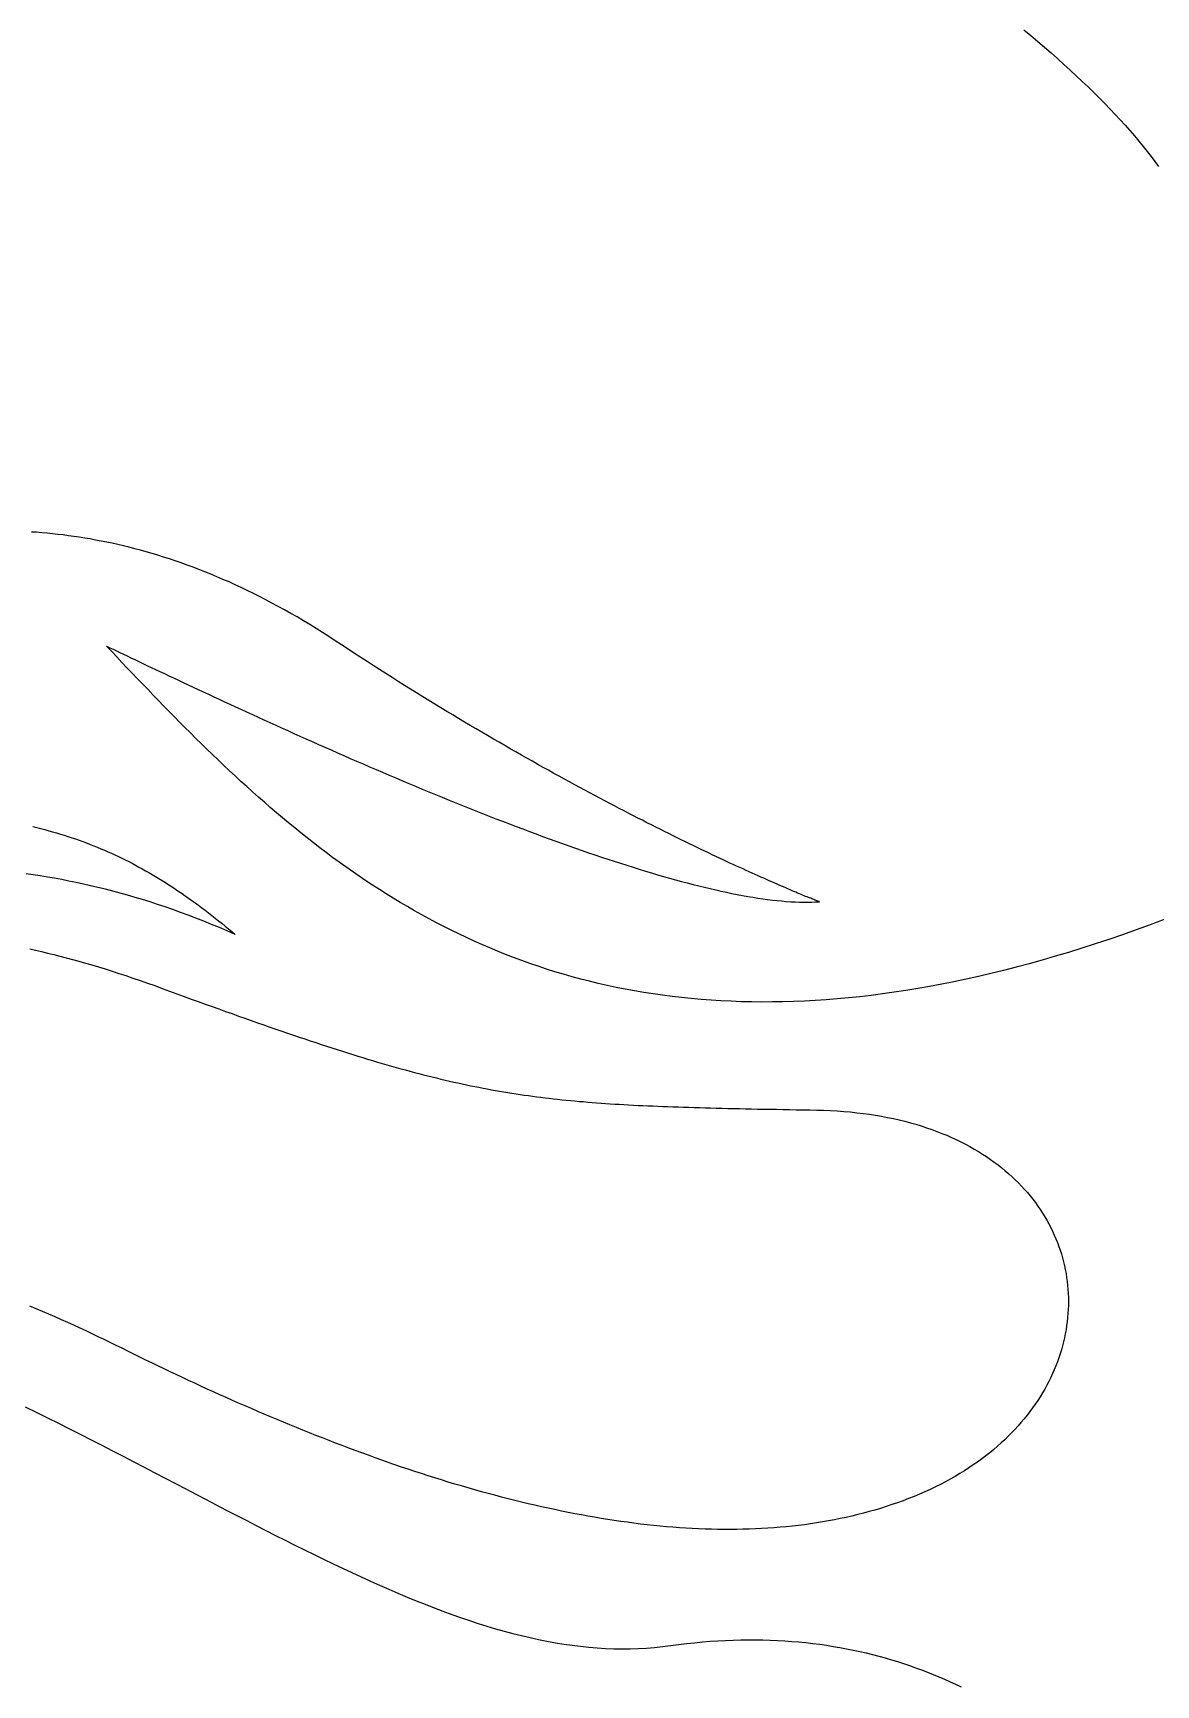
# Model space of a CAD drawing. Extents: x 5 to 105, y 2 to 136.
# Drawn here: x 46.19 to 54.73, y 98.69 to 111.25 of the extents above; entities that cross this region are included whole.
import ezdxf

# ---------------------------------------------------------------- set-up
doc = ezdxf.new("R2010")
doc.units = 0
doc.layers.get('0').update_dxf_attribs({"linetype": 'CONTINUOUS'})

msp = doc.modelspace()

# ---------------------------------------------------------------- linework, layer by layer
at = {"color": 7}
for points in [[(53.7242, 111.274, 0), (53.7772, 111.229, 0), (53.8293, 111.185, 0), (53.8805, 111.141, 0), (53.9308, 111.097, 0), (53.9802, 111.054, 0), (54.0285, 111.01, 0), (54.0759, 110.967, 0), (54.1224, 110.924, 0), (54.1678, 110.881, 0), (54.2122, 110.839, 0), (54.2556, 110.796, 0), (54.2979, 110.754, 0), (54.3392, 110.712, 0), (54.3794, 110.671, 0), (54.4185, 110.629, 0), (54.4565, 110.588, 0), (54.4933, 110.548, 0), (54.5291, 110.507, 0), (54.5637, 110.467, 0), (54.5971, 110.427, 0), (54.6293, 110.387, 0), (54.6604, 110.348, 0), (54.6902, 110.309, 0), (54.7188, 110.271, 0), (54.7462, 110.233, 0)], [(48.4882, 106.628, 0), (48.4394, 106.66, 0), (48.3908, 106.691, 0), (48.3424, 106.721, 0), (48.2941, 106.751, 0), (48.246, 106.78, 0), (48.198, 106.809, 0), (48.1502, 106.836, 0), (48.1025, 106.863, 0), (48.055, 106.889, 0), (48.0076, 106.915, 0), (47.9605, 106.94, 0), (47.9134, 106.964, 0), (47.8666, 106.987, 0), (47.8199, 107.01, 0), (47.7733, 107.032, 0), (47.727, 107.054, 0), (47.6808, 107.075, 0), (47.6347, 107.095, 0), (47.5889, 107.115, 0), (47.5432, 107.134, 0), (47.4977, 107.152, 0), (47.4523, 107.17, 0), (47.4071, 107.187, 0), (47.3621, 107.204, 0), (47.3173, 107.22, 0), (47.2727, 107.235, 0), (47.2282, 107.25, 0), (47.1839, 107.264, 0), (47.1398, 107.278, 0), (47.0959, 107.291, 0), (47.0522, 107.304, 0), (47.0086, 107.316, 0), (46.9653, 107.328, 0), (46.9221, 107.339, 0), (46.8791, 107.349, 0), (46.8363, 107.359, 0), (46.7937, 107.369, 0), (46.7513, 107.378, 0), (46.709, 107.386, 0), (46.667, 107.394, 0), (46.6252, 107.402, 0), (46.5835, 107.409, 0), (46.5421, 107.416, 0), (46.5008, 107.422, 0), (46.4598, 107.427, 0), (46.4189, 107.433, 0), (46.3783, 107.437, 0), (46.3378, 107.442, 0), (46.2976, 107.446, 0), (46.2576, 107.449, 0), (46.2177, 107.453, 0), (46.1781, 107.455, 0)], [(54.7901, 104.508, 0), (54.6832, 104.468, 0), (54.5773, 104.43, 0), (54.4723, 104.393, 0), (54.3683, 104.357, 0), (54.2652, 104.323, 0), (54.163, 104.29, 0), (54.0618, 104.259, 0), (53.9614, 104.229, 0), (53.862, 104.2, 0), (53.7635, 104.173, 0), (53.6659, 104.147, 0), (53.5692, 104.122, 0), (53.4733, 104.099, 0), (53.3784, 104.076, 0), (53.2843, 104.055, 0), (53.191, 104.036, 0), (53.0987, 104.017, 0), (53.0071, 104, 0), (52.9164, 103.984, 0), (52.8266, 103.969, 0), (52.7376, 103.956, 0), (52.6494, 103.943, 0), (52.562, 103.932, 0), (52.4755, 103.922, 0), (52.3897, 103.913, 0), (52.3048, 103.905, 0), (52.2206, 103.899, 0), (52.1372, 103.893, 0), (52.0546, 103.889, 0), (51.9728, 103.885, 0), (51.8917, 103.883, 0), (51.8114, 103.882, 0), (51.7319, 103.881, 0), (51.6531, 103.882, 0), (51.575, 103.884, 0), (51.4977, 103.887, 0), (51.421, 103.89, 0), (51.3452, 103.895, 0), (51.27, 103.901, 0), (51.1955, 103.907, 0), (51.1217, 103.915, 0), (51.0487, 103.923, 0), (50.9763, 103.933, 0), (50.9045, 103.943, 0), (50.8335, 103.954, 0), (50.7631, 103.966, 0), (50.6934, 103.979, 0), (50.6244, 103.993, 0), (50.556, 104.008, 0), (50.4882, 104.023, 0), (50.421, 104.039, 0), (50.3545, 104.056, 0), (50.2886, 104.074, 0), (50.2234, 104.093, 0), (50.1587, 104.112, 0), (50.0946, 104.132, 0), (50.0312, 104.153, 0), (49.9683, 104.175, 0), (49.906, 104.197, 0), (49.8443, 104.22, 0), (49.7831, 104.243, 0), (49.7225, 104.268, 0), (49.6625, 104.293, 0), (49.603, 104.318, 0), (49.544, 104.344, 0), (49.4856, 104.371, 0), (49.4277, 104.399, 0), (49.3703, 104.427, 0), (49.3135, 104.455, 0), (49.2572, 104.484, 0), (49.2013, 104.514, 0), (49.146, 104.544, 0), (49.0911, 104.575, 0), (49.0368, 104.607, 0), (48.9829, 104.638, 0), (48.9294, 104.671, 0), (48.8765, 104.703, 0), (48.824, 104.737, 0), (48.7719, 104.77, 0), (48.7203, 104.804, 0), (48.6691, 104.839, 0), (48.6184, 104.874, 0), (48.5681, 104.909, 0), (48.5182, 104.945, 0), (48.4687, 104.981, 0), (48.4196, 105.018, 0), (48.3709, 105.055, 0), (48.3226, 105.092, 0), (48.2747, 105.129, 0), (48.2272, 105.167, 0), (48.18, 105.205, 0), (48.1332, 105.244, 0), (48.0868, 105.282, 0), (48.0407, 105.321, 0), (47.9949, 105.36, 0), (47.9495, 105.4, 0), (47.9045, 105.439, 0), (47.8597, 105.479, 0), (47.8153, 105.519, 0), (47.7712, 105.559, 0), (47.7274, 105.6, 0), (47.6839, 105.64, 0), (47.6406, 105.681, 0), (47.5977, 105.722, 0), (47.555, 105.763, 0), (47.5127, 105.804, 0), (47.4705, 105.845, 0), (47.4287, 105.886, 0), (47.3871, 105.927, 0), (47.3457, 105.969, 0), (47.3046, 106.01, 0), (47.2637, 106.052, 0), (47.2231, 106.093, 0), (47.1827, 106.134, 0), (47.1424, 106.176, 0), (47.1024, 106.217, 0), (47.0626, 106.259, 0), (47.023, 106.3, 0), (46.9836, 106.341, 0), (46.9443, 106.382, 0), (46.9052, 106.423, 0), (46.8663, 106.464, 0), (46.8276, 106.505, 0), (46.789, 106.546, 0), (46.7505, 106.587, 0)], [(46.7505, 106.587, 0), (46.7745, 106.575, 0), (46.7993, 106.564, 0), (46.8249, 106.551, 0), (46.8512, 106.539, 0), (46.8784, 106.526, 0), (46.9062, 106.513, 0), (46.9349, 106.499, 0), (46.9643, 106.485, 0), (46.9944, 106.471, 0), (47.0252, 106.456, 0), (47.0567, 106.441, 0), (47.0889, 106.426, 0), (47.1218, 106.41, 0), (47.1553, 106.395, 0), (47.1895, 106.378, 0), (47.2243, 106.362, 0), (47.2598, 106.345, 0), (47.2959, 106.328, 0), (47.3325, 106.311, 0), (47.3698, 106.294, 0), (47.4076, 106.276, 0), (47.446, 106.258, 0), (47.4849, 106.24, 0), (47.5244, 106.221, 0), (47.5644, 106.203, 0), (47.6049, 106.184, 0), (47.646, 106.165, 0), (47.6875, 106.146, 0), (47.7295, 106.126, 0), (47.7719, 106.107, 0), (47.8148, 106.087, 0), (47.8582, 106.067, 0), (47.902, 106.047, 0), (47.9462, 106.027, 0), (47.9908, 106.007, 0), (48.0358, 105.986, 0), (48.0811, 105.966, 0), (48.1269, 105.945, 0), (48.173, 105.924, 0), (48.2194, 105.903, 0), (48.2661, 105.882, 0), (48.3132, 105.861, 0), (48.3606, 105.84, 0), (48.4083, 105.819, 0), (48.4562, 105.798, 0), (48.5045, 105.777, 0), (48.5529, 105.756, 0), (48.6017, 105.734, 0), (48.6506, 105.713, 0), (48.6998, 105.692, 0), (48.7492, 105.67, 0), (48.7988, 105.649, 0), (48.8485, 105.628, 0), (48.8984, 105.607, 0), (48.9485, 105.585, 0), (48.9987, 105.564, 0), (49.0491, 105.543, 0), (49.0996, 105.522, 0), (49.1502, 105.501, 0), (49.2009, 105.48, 0), (49.2516, 105.459, 0), (49.3025, 105.438, 0), (49.3534, 105.417, 0), (49.4043, 105.397, 0), (49.4553, 105.376, 0), (49.5063, 105.356, 0), (49.5573, 105.335, 0), (49.6083, 105.315, 0), (49.6593, 105.295, 0), (49.7102, 105.275, 0), (49.7612, 105.256, 0), (49.812, 105.236, 0), (49.8628, 105.217, 0), (49.9136, 105.197, 0), (49.9642, 105.178, 0), (50.0147, 105.159, 0), (50.0652, 105.141, 0), (50.1155, 105.122, 0), (50.1656, 105.104, 0), (50.2156, 105.086, 0), (50.2655, 105.069, 0), (50.3151, 105.051, 0), (50.3646, 105.034, 0), (50.4139, 105.017, 0), (50.463, 105, 0), (50.5118, 104.984, 0), (50.5604, 104.967, 0), (50.6088, 104.952, 0), (50.6569, 104.936, 0), (50.7047, 104.921, 0), (50.7522, 104.906, 0), (50.7995, 104.891, 0), (50.8464, 104.877, 0), (50.893, 104.863, 0), (50.9393, 104.849, 0), (50.9852, 104.836, 0), (51.0307, 104.823, 0), (51.0759, 104.811, 0), (51.1207, 104.798, 0), (51.1651, 104.787, 0), (51.2091, 104.775, 0), (51.2527, 104.764, 0), (51.2959, 104.754, 0), (51.3385, 104.744, 0), (51.3808, 104.734, 0), (51.4225, 104.724, 0), (51.4638, 104.716, 0), (51.5046, 104.707, 0), (51.5449, 104.699, 0), (51.5846, 104.692, 0), (51.6239, 104.685, 0), (51.6625, 104.678, 0), (51.7007, 104.672, 0), (51.7382, 104.667, 0), (51.7752, 104.662, 0), (51.8116, 104.657, 0), (51.8473, 104.653, 0), (51.8825, 104.65, 0), (51.917, 104.647, 0), (51.9509, 104.644, 0), (51.9841, 104.642, 0), (52.0167, 104.641, 0), (52.0485, 104.64, 0), (52.0797, 104.64, 0), (52.1102, 104.641, 0), (52.1399, 104.642, 0), (52.169, 104.643, 0)], [(52.169, 104.643, 0), (52.1687, 104.644, 0), (52.1678, 104.644, 0), (52.1663, 104.645, 0), (52.1642, 104.645, 0), (52.1615, 104.646, 0), (52.1583, 104.648, 0), (52.1544, 104.649, 0), (52.15, 104.651, 0), (52.1451, 104.653, 0), (52.1395, 104.655, 0), (52.1334, 104.657, 0), (52.1267, 104.66, 0), (52.1195, 104.663, 0), (52.1117, 104.666, 0), (52.1033, 104.67, 0), (52.0944, 104.673, 0), (52.085, 104.677, 0), (52.075, 104.681, 0), (52.0645, 104.685, 0), (52.0534, 104.69, 0), (52.0418, 104.695, 0), (52.0297, 104.7, 0), (52.017, 104.705, 0), (52.0039, 104.71, 0), (51.9902, 104.716, 0), (51.976, 104.722, 0), (51.9612, 104.728, 0), (51.946, 104.735, 0), (51.9303, 104.742, 0), (51.9141, 104.749, 0), (51.8973, 104.756, 0), (51.8801, 104.763, 0), (51.8624, 104.771, 0), (51.8442, 104.779, 0), (51.8255, 104.787, 0), (51.8063, 104.795, 0), (51.7866, 104.804, 0), (51.7665, 104.813, 0), (51.7459, 104.822, 0), (51.7249, 104.831, 0), (51.7033, 104.841, 0), (51.6813, 104.851, 0), (51.6589, 104.861, 0), (51.636, 104.871, 0), (51.6126, 104.882, 0), (51.5888, 104.893, 0), (51.5646, 104.904, 0), (51.5399, 104.915, 0), (51.5148, 104.927, 0), (51.4892, 104.938, 0), (51.4633, 104.951, 0), (51.4368, 104.963, 0), (51.41, 104.976, 0), (51.3827, 104.988, 0), (51.3551, 105.001, 0), (51.327, 105.015, 0), (51.2985, 105.028, 0), (51.2696, 105.042, 0), (51.2403, 105.056, 0), (51.2106, 105.071, 0), (51.1805, 105.085, 0), (51.15, 105.1, 0), (51.1191, 105.115, 0), (51.0878, 105.131, 0), (51.0562, 105.146, 0), (51.0241, 105.162, 0), (50.9917, 105.178, 0), (50.959, 105.195, 0), (50.9258, 105.211, 0), (50.8923, 105.228, 0), (50.8584, 105.245, 0), (50.8242, 105.263, 0), (50.7896, 105.28, 0), (50.7546, 105.298, 0), (50.7194, 105.316, 0), (50.6837, 105.335, 0), (50.6477, 105.354, 0), (50.6114, 105.373, 0), (50.5748, 105.392, 0), (50.5378, 105.411, 0), (50.5005, 105.431, 0), (50.4628, 105.451, 0), (50.4249, 105.471, 0), (50.3866, 105.492, 0), (50.348, 105.513, 0), (50.3091, 105.534, 0), (50.2699, 105.555, 0), (50.2304, 105.577, 0), (50.1906, 105.598, 0), (50.1505, 105.62, 0), (50.11, 105.643, 0), (50.0693, 105.665, 0), (50.0284, 105.688, 0), (49.9871, 105.712, 0), (49.9455, 105.735, 0), (49.9037, 105.759, 0), (49.8616, 105.783, 0), (49.8192, 105.807, 0), (49.7766, 105.831, 0), (49.7337, 105.856, 0), (49.6905, 105.881, 0), (49.6471, 105.907, 0), (49.6035, 105.932, 0), (49.5595, 105.958, 0), (49.5154, 105.984, 0), (49.471, 106.01, 0), (49.4263, 106.037, 0), (49.3814, 106.064, 0), (49.3363, 106.091, 0), (49.2909, 106.119, 0), (49.2454, 106.147, 0), (49.1996, 106.175, 0), (49.1536, 106.203, 0), (49.1073, 106.231, 0), (49.0609, 106.26, 0), (49.0142, 106.289, 0), (48.9674, 106.319, 0), (48.9203, 106.348, 0), (48.873, 106.378, 0), (48.8256, 106.409, 0), (48.7779, 106.439, 0), (48.7301, 106.47, 0), (48.6821, 106.501, 0), (48.6339, 106.532, 0), (48.5855, 106.564, 0), (48.5369, 106.596, 0), (48.4882, 106.628, 0)], [(46.1886, 105.216, 0), (46.2194, 105.208, 0), (46.2499, 105.2, 0), (46.2801, 105.192, 0), (46.3101, 105.184, 0), (46.3398, 105.176, 0), (46.3693, 105.167, 0), (46.3985, 105.158, 0), (46.4275, 105.149, 0), (46.4563, 105.14, 0), (46.4849, 105.131, 0), (46.5133, 105.121, 0), (46.5415, 105.111, 0), (46.5694, 105.101, 0), (46.5972, 105.091, 0), (46.6248, 105.08, 0), (46.6522, 105.069, 0), (46.6795, 105.058, 0), (46.7066, 105.047, 0), (46.7335, 105.036, 0), (46.7603, 105.024, 0), (46.7869, 105.012, 0), (46.8134, 105, 0), (46.8397, 104.988, 0), (46.866, 104.975, 0), (46.8921, 104.962, 0), (46.9181, 104.949, 0), (46.9439, 104.936, 0), (46.9697, 104.922, 0), (46.9954, 104.908, 0), (47.021, 104.894, 0), (47.0465, 104.88, 0), (47.072, 104.865, 0), (47.0973, 104.851, 0), (47.1227, 104.836, 0), (47.1479, 104.82, 0), (47.1731, 104.805, 0), (47.1983, 104.789, 0), (47.2234, 104.773, 0), (47.2485, 104.757, 0), (47.2735, 104.74, 0), (47.2986, 104.723, 0), (47.3236, 104.706, 0), (47.3486, 104.689, 0), (47.3737, 104.671, 0), (47.3987, 104.653, 0), (47.4237, 104.635, 0), (47.4488, 104.617, 0), (47.4739, 104.598, 0), (47.499, 104.579, 0), (47.5242, 104.56, 0), (47.5494, 104.54, 0), (47.5746, 104.52, 0), (47.6, 104.5, 0), (47.6253, 104.48, 0), (47.6508, 104.459, 0), (47.6763, 104.438, 0), (47.7019, 104.417, 0), (47.7276, 104.395, 0)], [(47.7276, 104.395, 0), (47.6675, 104.422, 0), (47.6077, 104.447, 0), (47.5481, 104.472, 0), (47.4888, 104.496, 0), (47.4297, 104.519, 0), (47.3709, 104.541, 0), (47.3124, 104.563, 0), (47.2541, 104.584, 0), (47.1961, 104.604, 0), (47.1383, 104.623, 0), (47.0808, 104.642, 0), (47.0235, 104.66, 0), (46.9664, 104.677, 0), (46.9096, 104.693, 0), (46.853, 104.709, 0), (46.7967, 104.724, 0), (46.7406, 104.739, 0), (46.6847, 104.753, 0), (46.629, 104.766, 0), (46.5736, 104.778, 0), (46.5184, 104.79, 0), (46.4634, 104.801, 0), (46.4087, 104.812, 0), (46.3541, 104.822, 0), (46.2998, 104.831, 0), (46.2457, 104.84, 0), (46.1918, 104.848, 0), (46.1381, 104.855, 0)], [(46.1654, 104.285, 0), (46.2104, 104.275, 0), (46.2558, 104.265, 0), (46.3017, 104.254, 0), (46.3482, 104.243, 0), (46.3952, 104.231, 0), (46.4427, 104.218, 0), (46.4908, 104.206, 0), (46.5395, 104.192, 0), (46.5887, 104.178, 0), (46.6386, 104.163, 0), (46.689, 104.148, 0), (46.7401, 104.133, 0), (46.7917, 104.116, 0), (46.8441, 104.099, 0), (46.8971, 104.082, 0), (46.9507, 104.064, 0), (47.0051, 104.045, 0), (47.0601, 104.026, 0), (47.1159, 104.006, 0), (47.1723, 103.985, 0)], [(47.1723, 103.985, 0), (47.2288, 103.965, 0), (47.2845, 103.944, 0), (47.3394, 103.924, 0), (47.3936, 103.904, 0), (47.4471, 103.885, 0), (47.4998, 103.866, 0), (47.5519, 103.847, 0), (47.6032, 103.829, 0), (47.6539, 103.81, 0), (47.704, 103.793, 0), (47.7533, 103.775, 0), (47.802, 103.758, 0), (47.8501, 103.741, 0), (47.8976, 103.724, 0), (47.9444, 103.708, 0), (47.9907, 103.691, 0), (48.0364, 103.676, 0), (48.0815, 103.66, 0), (48.126, 103.645, 0), (48.17, 103.63, 0), (48.2135, 103.615, 0), (48.2564, 103.601, 0), (48.2988, 103.586, 0), (48.3407, 103.573, 0), (48.3821, 103.559, 0), (48.423, 103.546, 0), (48.4635, 103.532, 0), (48.5035, 103.52, 0), (48.5431, 103.507, 0), (48.5822, 103.495, 0), (48.6209, 103.482, 0), (48.6592, 103.471, 0), (48.6971, 103.459, 0), (48.7346, 103.448, 0), (48.7717, 103.436, 0), (48.8085, 103.425, 0), (48.8449, 103.415, 0), (48.881, 103.404, 0), (48.9167, 103.394, 0), (48.9521, 103.384, 0), (48.9873, 103.374, 0), (49.0221, 103.365, 0), (49.0566, 103.355, 0), (49.0909, 103.346, 0), (49.1249, 103.337, 0), (49.1587, 103.329, 0), (49.1923, 103.32, 0), (49.2256, 103.312, 0), (49.2587, 103.304, 0), (49.2916, 103.296, 0), (49.3243, 103.288, 0), (49.3568, 103.28, 0), (49.3892, 103.273, 0), (49.4214, 103.266, 0), (49.4535, 103.259, 0), (49.4855, 103.252, 0), (49.5173, 103.245, 0), (49.549, 103.239, 0), (49.5807, 103.233, 0), (49.6122, 103.227, 0), (49.6437, 103.221, 0), (49.6751, 103.215, 0), (49.7065, 103.209, 0), (49.7378, 103.204, 0), (49.7691, 103.198, 0), (49.8004, 103.193, 0), (49.8317, 103.188, 0), (49.863, 103.183, 0), (49.8943, 103.179, 0), (49.9257, 103.174, 0), (49.9571, 103.17, 0), (49.9885, 103.165, 0), (50.0201, 103.161, 0), (50.0517, 103.157, 0), (50.0834, 103.153, 0), (50.1152, 103.15, 0), (50.1471, 103.146, 0), (50.1792, 103.142, 0), (50.2113, 103.139, 0), (50.2437, 103.136, 0), (50.2762, 103.132, 0), (50.3089, 103.129, 0), (50.3417, 103.126, 0), (50.3748, 103.124, 0), (50.408, 103.121, 0), (50.4415, 103.118, 0), (50.4752, 103.116, 0), (50.5092, 103.113, 0), (50.5434, 103.111, 0), (50.5779, 103.108, 0), (50.6127, 103.106, 0), (50.6477, 103.104, 0), (50.6831, 103.102, 0), (50.7188, 103.1, 0), (50.7548, 103.098, 0), (50.7911, 103.096, 0), (50.8278, 103.094, 0), (50.8648, 103.093, 0), (50.9023, 103.091, 0), (50.9401, 103.09, 0), (50.9783, 103.088, 0), (51.0169, 103.087, 0), (51.0559, 103.085, 0), (51.0953, 103.084, 0), (51.1352, 103.082, 0), (51.1756, 103.081, 0), (51.2164, 103.08, 0), (51.2577, 103.079, 0), (51.2995, 103.078, 0), (51.3418, 103.077, 0), (51.3846, 103.075, 0), (51.4279, 103.074, 0), (51.4718, 103.073, 0), (51.5162, 103.072, 0), (51.5612, 103.071, 0), (51.6067, 103.07, 0), (51.6528, 103.069, 0), (51.6995, 103.068, 0), (51.7469, 103.067, 0), (51.7948, 103.067, 0), (51.8434, 103.066, 0), (51.8926, 103.065, 0), (51.9425, 103.064, 0), (51.993, 103.063, 0), (52.0442, 103.062, 0), (52.0961, 103.061, 0), (52.1487, 103.06, 0)], [(52.1487, 103.06, 0), (52.2013, 103.059, 0), (52.2531, 103.056, 0), (52.3042, 103.054, 0), (52.3546, 103.05, 0), (52.4043, 103.046, 0), (52.4533, 103.04, 0), (52.5015, 103.035, 0), (52.549, 103.028, 0), (52.5957, 103.021, 0), (52.6418, 103.013, 0), (52.6871, 103.004, 0), (52.7316, 102.995, 0), (52.7755, 102.985, 0), (52.8186, 102.975, 0), (52.861, 102.963, 0), (52.9026, 102.952, 0), (52.9436, 102.939, 0), (52.9837, 102.926, 0), (53.0232, 102.912, 0), (53.0619, 102.898, 0), (53.0999, 102.883, 0), (53.1372, 102.868, 0), (53.1737, 102.852, 0), (53.2095, 102.836, 0), (53.2446, 102.819, 0), (53.2789, 102.801, 0), (53.3125, 102.783, 0), (53.3454, 102.764, 0), (53.3776, 102.745, 0), (53.409, 102.726, 0), (53.4396, 102.706, 0), (53.4696, 102.685, 0), (53.4988, 102.664, 0), (53.5272, 102.643, 0), (53.555, 102.621, 0), (53.582, 102.599, 0), (53.6082, 102.576, 0), (53.6338, 102.553, 0), (53.6585, 102.53, 0), (53.6826, 102.506, 0), (53.7059, 102.482, 0), (53.7285, 102.457, 0), (53.7503, 102.433, 0), (53.7714, 102.407, 0), (53.7918, 102.382, 0), (53.8115, 102.356, 0), (53.8303, 102.33, 0), (53.8485, 102.303, 0), (53.8659, 102.276, 0), (53.8826, 102.249, 0), (53.8985, 102.222, 0), (53.9137, 102.195, 0), (53.9282, 102.167, 0), (53.9419, 102.139, 0), (53.9549, 102.11, 0), (53.9672, 102.082, 0), (53.9787, 102.053, 0), (53.9894, 102.024, 0), (53.9994, 101.995, 0), (54.0087, 101.966, 0), (54.0173, 101.936, 0), (54.0251, 101.907, 0), (54.0321, 101.877, 0), (54.0384, 101.847, 0), (54.044, 101.817, 0), (54.0488, 101.787, 0), (54.0529, 101.757, 0), (54.0563, 101.727, 0), (54.0589, 101.696, 0), (54.0607, 101.666, 0), (54.0619, 101.635, 0), (54.0622, 101.605, 0), (54.0619, 101.574, 0), (54.0607, 101.543, 0), (54.0589, 101.513, 0), (54.0563, 101.482, 0), (54.0529, 101.451, 0), (54.0488, 101.421, 0), (54.044, 101.39, 0), (54.0384, 101.359, 0), (54.0321, 101.329, 0), (54.025, 101.298, 0), (54.0172, 101.268, 0), (54.0086, 101.237, 0), (53.9993, 101.207, 0), (53.9892, 101.177, 0), (53.9784, 101.146, 0), (53.9668, 101.116, 0), (53.9545, 101.086, 0), (53.9415, 101.057, 0), (53.9276, 101.027, 0), (53.9131, 100.997, 0), (53.8978, 100.968, 0), (53.8817, 100.939, 0), (53.8649, 100.91, 0), (53.8474, 100.881, 0), (53.8291, 100.853, 0), (53.81, 100.824, 0), (53.7902, 100.796, 0), (53.7697, 100.768, 0), (53.7484, 100.74, 0), (53.7263, 100.713, 0), (53.7035, 100.686, 0), (53.6799, 100.659, 0), (53.6556, 100.632, 0), (53.6306, 100.606, 0), (53.6047, 100.58, 0), (53.5782, 100.554, 0), (53.5509, 100.529, 0), (53.5228, 100.504, 0), (53.494, 100.479, 0), (53.4644, 100.455, 0), (53.434, 100.431, 0), (53.403, 100.408, 0), (53.3711, 100.384, 0), (53.3385, 100.362, 0), (53.3052, 100.339, 0), (53.2711, 100.317, 0), (53.2362, 100.296, 0), (53.2006, 100.275, 0), (53.1642, 100.254, 0), (53.1271, 100.234, 0), (53.0892, 100.214, 0), (53.0506, 100.195, 0), (53.0112, 100.176, 0), (52.971, 100.158, 0), (52.9301, 100.14, 0)], [(46.8227, 101.271, 0), (46.7778, 101.293, 0), (46.7326, 101.315, 0), (46.6871, 101.337, 0), (46.6412, 101.359, 0), (46.595, 101.381, 0), (46.5485, 101.403, 0), (46.5017, 101.424, 0), (46.4546, 101.445, 0), (46.4071, 101.466, 0), (46.3594, 101.487, 0), (46.3114, 101.508, 0), (46.2631, 101.529, 0), (46.2145, 101.549, 0), (46.1657, 101.569, 0)], [(52.9301, 100.14, 0), (52.8887, 100.123, 0), (52.847, 100.106, 0), (52.805, 100.09, 0), (52.7628, 100.075, 0), (52.7204, 100.06, 0), (52.6777, 100.046, 0), (52.6347, 100.032, 0), (52.5915, 100.019, 0), (52.5481, 100.007, 0), (52.5044, 99.9953, 0), (52.4605, 99.984, 0), (52.4164, 99.9733, 0), (52.3721, 99.9632, 0), (52.3275, 99.9537, 0), (52.2828, 99.9447, 0), (52.2378, 99.9362, 0), (52.1926, 99.9283, 0), (52.1472, 99.9209, 0), (52.1016, 99.914, 0), (52.0558, 99.9077, 0), (52.0098, 99.9019, 0), (51.9636, 99.8966, 0), (51.9173, 99.8919, 0), (51.8708, 99.8876, 0), (51.824, 99.8839, 0), (51.7772, 99.8806, 0), (51.7301, 99.8779, 0), (51.6829, 99.8756, 0), (51.6355, 99.8738, 0), (51.588, 99.8725, 0), (51.5403, 99.8717, 0), (51.4924, 99.8713, 0), (51.4445, 99.8714, 0), (51.3963, 99.872, 0), (51.3481, 99.873, 0), (51.2997, 99.8745, 0), (51.2511, 99.8764, 0), (51.2025, 99.8787, 0), (51.1537, 99.8815, 0), (51.1048, 99.8848, 0), (51.0558, 99.8884, 0), (51.0066, 99.8925, 0), (50.9574, 99.897, 0), (50.908, 99.9019, 0), (50.8586, 99.9072, 0), (50.809, 99.9129, 0), (50.7594, 99.9191, 0), (50.7097, 99.9256, 0), (50.6599, 99.9325, 0), (50.61, 99.9397, 0), (50.56, 99.9474, 0), (50.51, 99.9554, 0), (50.4598, 99.9638, 0), (50.4097, 99.9726, 0), (50.3594, 99.9817, 0), (50.3091, 99.9912, 0), (50.2588, 100.001, 0), (50.2083, 100.011, 0), (50.1579, 100.022, 0), (50.1074, 100.033, 0), (50.0568, 100.044, 0), (50.0063, 100.055, 0), (49.9556, 100.067, 0), (49.905, 100.079, 0), (49.8543, 100.092, 0), (49.8037, 100.104, 0), (49.753, 100.118, 0), (49.7022, 100.131, 0), (49.6515, 100.145, 0), (49.6008, 100.158, 0), (49.55, 100.173, 0), (49.4993, 100.187, 0), (49.4486, 100.202, 0), (49.3979, 100.217, 0), (49.3472, 100.232, 0), (49.2965, 100.248, 0), (49.2458, 100.264, 0), (49.1952, 100.28, 0), (49.1445, 100.296, 0), (49.094, 100.313, 0), (49.0434, 100.329, 0), (48.9929, 100.346, 0), (48.9424, 100.364, 0), (48.892, 100.381, 0), (48.8417, 100.399, 0), (48.7914, 100.417, 0), (48.7411, 100.435, 0), (48.6909, 100.453, 0), (48.6408, 100.471, 0), (48.5907, 100.49, 0), (48.5408, 100.509, 0), (48.4909, 100.528, 0), (48.441, 100.547, 0), (48.3913, 100.567, 0), (48.3417, 100.586, 0), (48.2921, 100.606, 0), (48.2426, 100.626, 0), (48.1933, 100.646, 0), (48.144, 100.666, 0), (48.0949, 100.686, 0), (48.0459, 100.707, 0), (47.9969, 100.727, 0), (47.9481, 100.748, 0), (47.8995, 100.769, 0), (47.8509, 100.79, 0), (47.8025, 100.811, 0), (47.7542, 100.832, 0), (47.7061, 100.853, 0), (47.6581, 100.875, 0), (47.6102, 100.896, 0), (47.5625, 100.918, 0), (47.515, 100.939, 0), (47.4676, 100.961, 0), (47.4203, 100.983, 0), (47.3733, 101.005, 0), (47.3264, 101.027, 0), (47.2796, 101.049, 0), (47.2331, 101.071, 0), (47.1867, 101.093, 0), (47.1405, 101.115, 0), (47.0945, 101.137, 0), (47.0487, 101.159, 0), (47.0031, 101.182, 0), (46.9577, 101.204, 0), (46.9125, 101.226, 0), (46.8675, 101.249, 0), (46.8227, 101.271, 0)], [(46.1307, 100.804, 0), (46.2156, 100.763, 0), (46.3, 100.721, 0), (46.3838, 100.679, 0), (46.4672, 100.637, 0), (46.55, 100.595, 0), (46.6324, 100.553, 0), (46.7142, 100.512, 0), (46.7955, 100.47, 0), (46.8764, 100.428, 0), (46.9568, 100.386, 0), (47.0367, 100.345, 0), (47.1162, 100.303, 0), (47.1951, 100.262, 0), (47.2737, 100.221, 0), (47.3517, 100.18, 0), (47.4294, 100.14, 0), (47.5065, 100.099, 0), (47.5833, 100.059, 0), (47.6596, 100.019, 0), (47.7355, 99.98, 0), (47.8109, 99.941, 0), (47.886, 99.9023, 0), (47.9606, 99.8641, 0), (48.0348, 99.8263, 0), (48.1086, 99.789, 0), (48.1821, 99.7522, 0), (48.2551, 99.7159, 0), (48.3278, 99.6801, 0), (48.4, 99.6449, 0), (48.4719, 99.6103, 0), (48.5434, 99.5764, 0), (48.6146, 99.543, 0), (48.6854, 99.5103, 0), (48.7558, 99.4783, 0), (48.8259, 99.4471, 0), (48.8957, 99.4165, 0), (48.9651, 99.3868, 0), (49.0342, 99.3578, 0), (49.1029, 99.3296, 0), (49.1713, 99.3023, 0), (49.2394, 99.2759, 0), (49.3072, 99.2503, 0), (49.3747, 99.2257, 0), (49.4419, 99.202, 0), (49.5088, 99.1792, 0), (49.5754, 99.1575, 0), (49.6417, 99.1367, 0), (49.7077, 99.1171, 0), (49.7734, 99.0984, 0), (49.8389, 99.0809, 0), (49.9041, 99.0645, 0), (49.9691, 99.0492, 0), (50.0338, 99.0351, 0), (50.0982, 99.0222, 0), (50.1624, 99.0105, 0), (50.2263, 99, 0), (50.29, 98.9909, 0), (50.3535, 98.983, 0), (50.4168, 98.9764, 0), (50.4798, 98.9711, 0), (50.5426, 98.9673, 0), (50.6053, 98.9648, 0), (50.6677, 98.9637, 0), (50.7299, 98.9641, 0), (50.7919, 98.9659, 0), (50.8537, 98.9692, 0), (50.9154, 98.9741, 0), (50.9768, 98.9805, 0), (51.0381, 98.9884, 0)], [(51.0381, 98.9884, 0), (51.0991, 98.9967, 0), (51.1596, 99.0041, 0), (51.2197, 99.0107, 0), (51.2793, 99.0163, 0), (51.3385, 99.0212, 0), (51.3972, 99.0251, 0), (51.4555, 99.0283, 0), (51.5133, 99.0306, 0), (51.5706, 99.0321, 0), (51.6275, 99.0328, 0), (51.6839, 99.0327, 0), (51.7399, 99.0319, 0), (51.7955, 99.0302, 0), (51.8505, 99.0279, 0), (51.9051, 99.0247, 0), (51.9593, 99.0208, 0), (52.013, 99.0162, 0), (52.0662, 99.0109, 0), (52.119, 99.0048, 0), (52.1713, 98.9981, 0), (52.2231, 98.9907, 0), (52.2745, 98.9826, 0), (52.3255, 98.9738, 0), (52.3759, 98.9644, 0), (52.4259, 98.9543, 0), (52.4755, 98.9436, 0), (52.5245, 98.9323, 0), (52.5732, 98.9203, 0), (52.6213, 98.9077, 0), (52.669, 98.8946, 0), (52.7162, 98.8809, 0), (52.763, 98.8666, 0), (52.8092, 98.8517, 0), (52.8551, 98.8363, 0), (52.9004, 98.8203, 0), (52.9453, 98.8038, 0), (52.9897, 98.7868, 0), (53.0336, 98.7692, 0), (53.0771, 98.7512, 0), (53.1201, 98.7327, 0), (53.1626, 98.7137, 0), (53.2047, 98.6942, 0), (53.2463, 98.6742, 0)]]:
    msp.add_polyline3d(points, dxfattribs=at)

doc.saveas('drawing.dxf')
